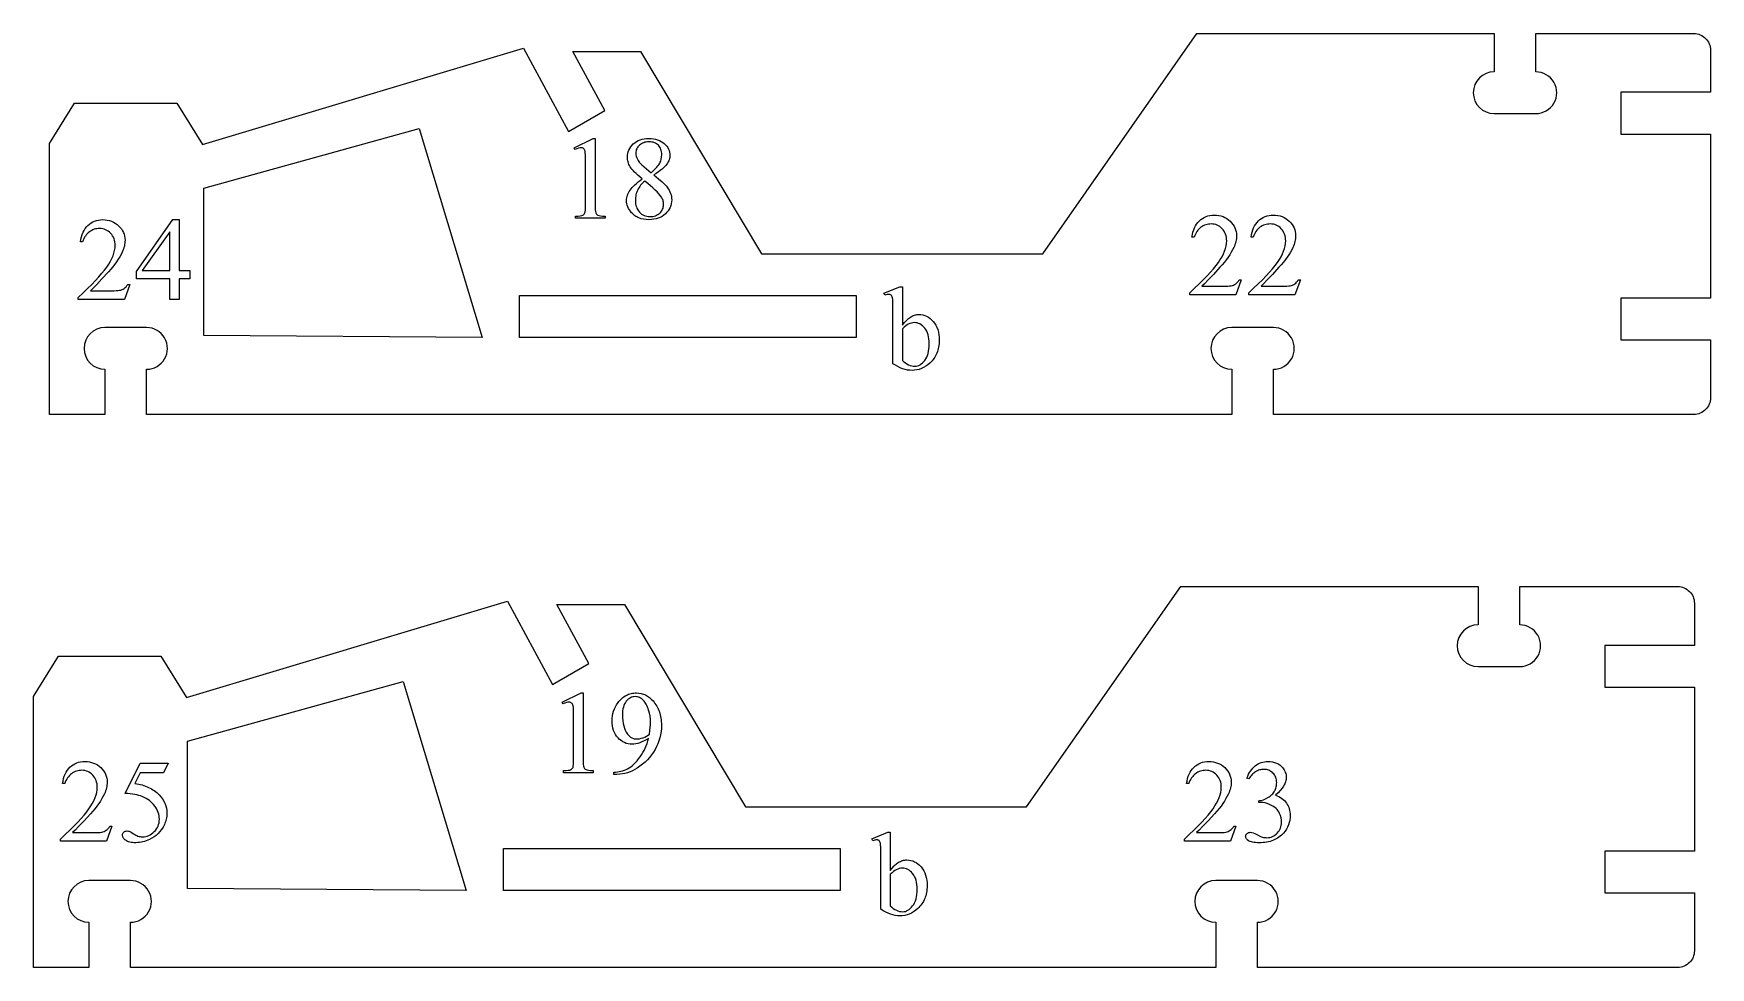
# Model space of a CAD drawing. Extents: x -27 to 581, y 232 to 579.
# Drawn here: x 368.6 to 492.1, y 237.7 to 306.5 of the extents above; entities that cross this region are included whole.
import ezdxf

# ---------------------------------------------------------------- set-up
doc = ezdxf.new("R2010")
doc.units = 0
doc.header["$MEASUREMENT"] = 0
doc.layers.get('0').update_dxf_attribs({"linetype": 'CONTINUOUS'})

msp = doc.modelspace()

# ---------------------------------------------------------------- linework, layer by layer
at = {"color": 1, "ltscale": 0.495305}
for p, q in [((442.903076, 290.23349), (454.257416, 306.469299)), ((441.720001, 249.500641), (453.074341, 265.73645))]:
    msp.add_line(p, q, dxfattribs=at)
at = {"color": 1}
for p, q in [((454.257416, 306.469299), (476.155121, 306.469299)), ((381.031525, 298.294128), (404.666199, 305.39621)), ((422.190277, 290.23349), (442.903076, 290.23349)), ((447.20517, 278.411682), (376.905945, 278.411682)), ((453.074341, 265.73645), (474.972046, 265.73645)), ((379.84845, 257.561279), (403.483124, 264.663361)), ((421.007233, 249.500641), (441.720001, 249.500641)), ((446.022095, 237.678848), (375.72287, 237.678848))]:
    msp.add_line(p, q, dxfattribs=at)
at = {"color": 1, "ltscale": 0.070599}
for p, q in [((476.155121, 306.469299), (476.155121, 303.645355)), ((479.227112, 303.645355), (479.227112, 306.469299)), ((474.972046, 265.73645), (474.972046, 262.912506)), ((478.044037, 262.912506), (478.044037, 265.73645))]:
    msp.add_line(p, q, dxfattribs=at)
at = {"color": 1, "ltscale": 0.290775}
for p, q in [((479.227112, 306.469299), (490.858093, 306.469299)), ((478.044037, 265.73645), (489.675018, 265.73645))]:
    msp.add_line(p, q, dxfattribs=at)
at = {"color": 1, "ltscale": 0.003129}
msp.add_line((490.858093, 306.469299), (490.983093, 306.462921), dxfattribs=at)
at = {"color": 1, "ltscale": 0.003074}
for p, q in [((490.983093, 306.462921), (491.104645, 306.444244)), ((489.800049, 265.730103), (489.92157, 265.711365))]:
    msp.add_line(p, q, dxfattribs=at)
at = {"color": 1, "ltscale": 0.003033}
for p, q in [((491.104645, 306.444244), (491.222076, 306.413849)), ((489.92157, 265.711365), (490.039032, 265.680969))]:
    msp.add_line(p, q, dxfattribs=at)
at = {"color": 1, "ltscale": 0.003002}
for p, q in [((491.222076, 306.413849), (491.334778, 306.372375)), ((490.039032, 265.680969), (490.151733, 265.639526))]:
    msp.add_line(p, q, dxfattribs=at)
at = {"color": 1, "ltscale": 0.00298}
for p, q in [((491.334778, 306.372375), (491.442108, 306.320496)), ((490.151733, 265.639526), (490.259064, 265.587646))]:
    msp.add_line(p, q, dxfattribs=at)
at = {"color": 1, "ltscale": 0.002966}
for p, q in [((491.442108, 306.320496), (491.543457, 306.258789)), ((491.544006, 278.622223), (491.442688, 278.560516)), ((491.93808, 279.055908), (491.876373, 278.95459)), ((490.259064, 265.587646), (490.360382, 265.52594)), ((490.360931, 237.889374), (490.259613, 237.827667)), ((490.755005, 238.323059), (490.693298, 238.221741))]:
    msp.add_line(p, q, dxfattribs=at)
at = {"color": 1, "ltscale": 0.174641}
for p, q in [((404.666199, 305.39621), (407.990814, 299.252441)), ((403.483124, 264.663361), (406.807739, 258.519592))]:
    msp.add_line(p, q, dxfattribs=at)
at = {"color": 1, "ltscale": 0.123597}
for p, q in [((410.651703, 300.790039), (408.298798, 305.138123)), ((409.468628, 260.05719), (407.115753, 264.405273))]:
    msp.add_line(p, q, dxfattribs=at)
at = {"color": 1, "ltscale": 0.124567}
for p, q in [((408.298798, 305.138123), (413.281494, 305.138123)), ((407.115753, 264.405273), (412.098419, 264.405273))]:
    msp.add_line(p, q, dxfattribs=at)
at = {"color": 1, "ltscale": 0.434104}
msp.add_line((413.281494, 305.138123), (422.190277, 290.23349), dxfattribs=at)
at = {"color": 1, "ltscale": 0.002958}
for p, q in [((491.543457, 306.258789), (491.638153, 306.187866)), ((490.360382, 265.52594), (490.455078, 265.455017)), ((490.622009, 265.288208), (490.692963, 265.193542))]:
    msp.add_line(p, q, dxfattribs=at)
at = {"color": 1, "ltscale": 0.002953}
for p, q in [((491.638153, 306.187866), (491.725555, 306.108429)), ((491.725555, 306.108429), (491.805054, 306.021057))]:
    msp.add_line(p, q, dxfattribs=at)
at = {"color": 1, "ltscale": 0.002957}
for p, q in [((491.805054, 306.021057), (491.876038, 305.926422)), ((491.638672, 278.693115), (491.544006, 278.622223)), ((491.876373, 278.95459), (491.805481, 278.859924)), ((490.455597, 237.960266), (490.360931, 237.889374)), ((490.693298, 238.221741), (490.622406, 238.127075))]:
    msp.add_line(p, q, dxfattribs=at)
at = {"color": 1, "ltscale": 0.002967}
for p, q in [((491.876038, 305.926422), (491.937805, 305.825073)), ((490.692963, 265.193542), (490.754761, 265.092224))]:
    msp.add_line(p, q, dxfattribs=at)
at = {"color": 1, "ltscale": 0.002982}
for p, q in [((491.937805, 305.825073), (491.989807, 305.717743)), ((490.754761, 265.092224), (490.806732, 264.984863))]:
    msp.add_line(p, q, dxfattribs=at)
at = {"color": 1, "ltscale": 0.003004}
for p, q in [((491.989807, 305.717743), (492.031311, 305.60498)), ((492.031433, 279.276031), (491.98996, 279.163269)), ((490.152252, 237.775772), (490.03949, 237.734314))]:
    msp.add_line(p, q, dxfattribs=at)
at = {"color": 1, "ltscale": 0.003036}
for p, q in [((492.031311, 305.60498), (492.061768, 305.487427)), ((490.848267, 264.872131), (490.878723, 264.754578))]:
    msp.add_line(p, q, dxfattribs=at)
at = {"color": 1, "ltscale": 0.003078}
for p, q in [((492.061768, 305.487427), (492.080505, 305.365723)), ((492.080536, 279.515289), (492.061829, 279.393585)), ((491.105011, 278.436768), (490.983307, 278.41806)), ((490.878723, 264.754578), (490.89743, 264.632874)), ((490.897461, 238.782425), (490.878754, 238.660736)), ((489.921936, 237.703918), (489.800262, 237.685211))]:
    msp.add_line(p, q, dxfattribs=at)
at = {"color": 1, "ltscale": 0.003134}
for p, q in [((492.080505, 305.365723), (492.086884, 305.240509)), ((492.086884, 279.640503), (492.080536, 279.515289)), ((490.983307, 278.41806), (490.858093, 278.411682)), ((490.89743, 264.632874), (490.903839, 264.50766)), ((490.903839, 238.907639), (490.897461, 238.782425))]:
    msp.add_line(p, q, dxfattribs=at)
at = {"color": 1, "ltscale": 0.077547}
for p, q in [((492.086884, 305.240509), (492.086884, 302.138611)), ((490.903839, 264.50766), (490.903839, 261.405762))]:
    msp.add_line(p, q, dxfattribs=at)
at = {"color": 1, "ltscale": 0.164809}
for p, q in [((492.086884, 302.138611), (485.494507, 302.138611)), ((485.494507, 299.06662), (492.086884, 299.06662)), ((492.086884, 286.973236), (485.494507, 286.973236)), ((485.494507, 283.901245), (492.086884, 283.901245))]:
    msp.add_line(p, q, dxfattribs=at)
at = {"color": 1, "ltscale": 0.0768}
for p, q in [((485.494507, 302.138611), (485.494507, 299.06662)), ((476.155121, 300.573364), (479.227112, 300.573364)), ((485.494507, 286.973236), (485.494507, 283.901245)), ((376.905945, 284.811707), (373.833954, 284.811707)), ((474.972046, 259.840515), (478.044037, 259.840515)), ((484.311432, 246.240372), (484.311432, 243.168381)), ((375.72287, 244.078842), (372.650879, 244.078842)), ((458.719055, 244.078842), (455.647064, 244.078842))]:
    msp.add_line(p, q, dxfattribs=at)
at = {"color": 1, "ltscale": 0.087378}
for p, q in [((369.761475, 298.3797), (371.604675, 301.349304)), ((368.5784, 257.646851), (370.4216, 260.616455))]:
    msp.add_line(p, q, dxfattribs=at)
at = {"color": 1, "ltscale": 0.188264}
for p, q in [((371.604675, 301.349304), (379.135223, 301.349304)), ((370.4216, 260.616455), (377.952148, 260.616455))]:
    msp.add_line(p, q, dxfattribs=at)
at = {"color": 1, "ltscale": 0.089896}
for p, q in [((379.135223, 301.349304), (381.031525, 298.294128)), ((377.952148, 260.616455), (379.84845, 257.561279))]:
    msp.add_line(p, q, dxfattribs=at)
at = {"color": 1, "ltscale": 0.07683}
for p, q in [((407.990814, 299.252441), (410.651703, 300.790039)), ((406.807739, 258.519592), (409.468628, 260.05719))]:
    msp.add_line(p, q, dxfattribs=at)
at = {"color": 1, "ltscale": 0.302335}
msp.add_line((492.086884, 299.06662), (492.086884, 286.973236), dxfattribs=at)
at = {"color": 1, "ltscale": 0.4992}
for p, q in [((369.761475, 278.411682), (369.761475, 298.3797)), ((368.5784, 237.678848), (368.5784, 257.646851))]:
    msp.add_line(p, q, dxfattribs=at)
at = {"color": 1, "ltscale": 0.076801}
for p, q in [((459.90213, 284.811707), (456.830109, 284.811707)), ((484.311432, 261.405762), (484.311432, 258.33374))]:
    msp.add_line(p, q, dxfattribs=at)
at = {"color": 1, "ltscale": 0.106519}
for p, q in [((492.086884, 283.901245), (492.086884, 279.640503)), ((490.903839, 243.168381), (490.903839, 238.907639))]:
    msp.add_line(p, q, dxfattribs=at)
at = {"color": 1, "ltscale": 0.0832}
for p, q in [((373.833954, 281.739685), (373.833954, 278.411682)), ((376.905945, 278.411682), (376.905945, 281.739685)), ((456.830109, 281.739685), (456.830109, 278.411682)), ((459.90213, 278.411682), (459.90213, 281.739685)), ((372.650879, 241.006851), (372.650879, 237.678848)), ((375.72287, 237.678848), (375.72287, 241.006851)), ((455.647064, 241.006851), (455.647064, 237.678848)), ((458.719055, 237.678848), (458.719055, 241.006851))]:
    msp.add_line(p, q, dxfattribs=at)
at = {"color": 1, "ltscale": 0.002981}
for p, q in [((491.98996, 279.163269), (491.93808, 279.055908)), ((491.442688, 278.560516), (491.335327, 278.508606)), ((490.806915, 238.43042), (490.755005, 238.323059)), ((490.259613, 237.827667), (490.152252, 237.775772))]:
    msp.add_line(p, q, dxfattribs=at)
at = {"color": 1, "ltscale": 0.003035}
for p, q in [((492.061829, 279.393585), (492.031433, 279.276031)), ((491.222565, 278.467163), (491.105011, 278.436768)), ((490.878754, 238.660736), (490.848358, 238.543182)), ((490.03949, 237.734314), (489.921936, 237.703918))]:
    msp.add_line(p, q, dxfattribs=at)
at = {"color": 1, "ltscale": 0.101812}
for p, q in [((373.833954, 278.411682), (369.761475, 278.411682)), ((372.650879, 237.678848), (368.5784, 237.678848))]:
    msp.add_line(p, q, dxfattribs=at)
at = {"color": 1, "ltscale": 0.000763}
for p, q in [((447.235687, 278.411682), (447.20517, 278.411682)), ((446.052612, 237.678848), (446.022095, 237.678848))]:
    msp.add_line(p, q, dxfattribs=at)
at = {"color": 1, "ltscale": 0.239861}
for p, q in [((456.830109, 278.411682), (447.235687, 278.411682)), ((455.647064, 237.678848), (446.052612, 237.678848))]:
    msp.add_line(p, q, dxfattribs=at)
at = {"color": 1, "ltscale": 0.488149}
for p, q in [((479.428101, 278.411682), (459.90213, 278.411682)), ((478.245026, 237.678848), (458.719055, 237.678848))]:
    msp.add_line(p, q, dxfattribs=at)
at = {"color": 1, "ltscale": 0.28575}
for p, q in [((490.858093, 278.411682), (479.428101, 278.411682)), ((489.675018, 237.678848), (478.245026, 237.678848))]:
    msp.add_line(p, q, dxfattribs=at)
at = {"color": 1, "ltscale": 0.003003}
for p, q in [((491.335327, 278.508606), (491.222565, 278.467163)), ((490.806732, 264.984863), (490.848267, 264.872131)), ((490.848358, 238.543182), (490.806915, 238.43042))]:
    msp.add_line(p, q, dxfattribs=at)
at = {"color": 1, "ltscale": 0.002952}
for p, q in [((491.726044, 278.772552), (491.638672, 278.693115)), ((491.805481, 278.859924), (491.726044, 278.772552)), ((490.455078, 265.455017), (490.54248, 265.37561)), ((490.542969, 238.039703), (490.455597, 237.960266)), ((490.622406, 238.127075), (490.542969, 238.039703))]:
    msp.add_line(p, q, dxfattribs=at)
at = {"color": 1, "ltscale": 0.00313}
msp.add_line((489.675018, 265.73645), (489.800049, 265.730103), dxfattribs=at)
at = {"color": 1, "ltscale": 0.434105}
msp.add_line((412.098419, 264.405273), (421.007233, 249.500641), dxfattribs=at)
at = {"color": 1, "ltscale": 0.002954}
msp.add_line((490.54248, 265.37561), (490.622009, 265.288208), dxfattribs=at)
at = {"color": 1, "ltscale": 0.16481}
for p, q in [((490.903839, 261.405762), (484.311432, 261.405762)), ((484.311432, 258.33374), (490.903839, 258.33374)), ((490.903839, 246.240372), (484.311432, 246.240372)), ((484.311432, 243.168381), (490.903839, 243.168381))]:
    msp.add_line(p, q, dxfattribs=at)
at = {"color": 1, "ltscale": 0.302334}
msp.add_line((490.903839, 258.33374), (490.903839, 246.240372), dxfattribs=at)
at = {"color": 1, "ltscale": 0.003135}
msp.add_line((489.800262, 237.685211), (489.675018, 237.678848), dxfattribs=at)
at = {"color": 5}
for points in [[(401.619324, 284.090759), (381.108795, 284.219238), (381.108795, 295.072998), (396.980804, 299.476837)], [(404.369507, 287.173157), (429.170044, 287.173157), (429.170044, 284.069153), (404.369507, 284.069153)], [(400.436279, 243.35791), (379.92572, 243.486389), (379.92572, 254.340164), (395.797729, 258.743988)], [(403.186432, 246.440292), (427.986969, 246.440292), (427.986969, 243.336288), (403.186432, 243.336288)]]:
    msp.add_lwpolyline(points, close=True, dxfattribs=at)
at = {"color": 18}
for points in [[(408.400208, 298.056122), (409.801971, 298.740021), (409.942139, 298.740021), (409.942139, 293.876282), (409.944672, 293.656982), (409.95224, 293.483368), (409.964844, 293.355408), (409.982513, 293.273102), (410.008118, 293.217102), (410.044617, 293.167969), (410.09201, 293.125763), (410.150299, 293.090454), (410.230469, 293.062042), (410.343567, 293.040527), (410.489594, 293.02594), (410.668518, 293.01825), (410.668518, 292.861084), (408.502167, 292.861084), (408.502167, 293.01825), (408.687988, 293.025818), (408.837738, 293.040009), (408.951355, 293.060852), (409.02887, 293.088318), (409.083832, 293.121765), (409.129761, 293.160522), (409.166656, 293.20462), (409.19455, 293.253998), (409.214996, 293.331909), (409.229584, 293.461609), (409.238342, 293.643066), (409.241272, 293.876282), (409.241272, 296.985657), (409.238617, 297.271851), (409.230652, 297.50177), (409.217377, 297.675415), (409.198792, 297.792755), (409.180878, 297.856201), (409.15683, 297.910645), (409.126709, 297.956024), (409.090485, 297.992401), (409.049194, 298.020264), (409.003937, 298.040192), (408.954681, 298.052124), (408.901459, 298.056122), (408.815155, 298.047882), (408.71347, 298.023193), (408.596405, 297.982056), (408.463928, 297.924438)], [(413.399841, 295.762329), (413.088287, 296.02887), (412.955322, 296.151794), (412.837555, 296.267792), (412.734985, 296.376923), (412.647583, 296.479126), (412.575409, 296.574432), (412.518433, 296.662842), (412.472137, 296.748199), (412.432007, 296.834351), (412.398071, 296.921295), (412.3703, 297.009033), (412.348694, 297.097565), (412.333252, 297.18692), (412.324005, 297.277039), (412.320923, 297.367981), (412.327698, 297.505737), (412.347992, 297.638641), (412.381836, 297.766693), (412.42923, 297.889923), (412.490173, 298.008301), (412.564636, 298.121826), (412.652649, 298.230499), (412.754181, 298.334351), (412.866943, 298.429413), (412.988617, 298.511841), (413.119171, 298.581543), (413.258606, 298.638611), (413.406952, 298.682953), (413.564178, 298.714661), (413.730316, 298.733673), (413.905334, 298.740021), (414.075256, 298.7341), (414.236664, 298.71637), (414.389587, 298.686829), (414.533997, 298.645508), (414.669952, 298.592346), (414.797363, 298.527344), (414.916321, 298.450562), (415.026764, 298.361938), (415.126312, 298.265778), (415.212585, 298.16629), (415.285614, 298.063477), (415.345337, 297.957336), (415.391785, 297.8479), (415.424988, 297.735138), (415.444885, 297.619049), (415.451538, 297.499664), (415.447937, 297.418762), (415.437195, 297.337433), (415.419281, 297.255737), (415.394196, 297.173645), (415.361938, 297.091125), (415.32251, 297.00824), (415.275909, 296.924927), (415.222137, 296.841248), (415.157043, 296.755493), (415.076385, 296.666016), (414.980225, 296.572845), (414.86853, 296.475952), (414.741302, 296.375305), (414.598511, 296.270996), (414.440216, 296.162933), (414.266388, 296.051147), (414.608612, 295.77771), (414.887634, 295.535065), (415.003448, 295.425293), (415.103485, 295.323181), (415.187714, 295.228821), (415.256134, 295.142151), (415.331787, 295.033081), (415.397369, 294.922577), (415.45285, 294.810608), (415.49826, 294.697174), (415.533569, 294.582275), (415.558777, 294.465942), (415.573914, 294.348145), (415.578979, 294.228851), (415.571716, 294.079773), (415.550018, 293.936157), (415.513855, 293.798065), (415.463226, 293.665497), (415.398102, 293.538422), (415.318512, 293.41687), (415.224487, 293.300812), (415.115967, 293.190277), (414.995697, 293.089233), (414.866394, 293.001648), (414.728088, 292.927551), (414.58075, 292.866913), (414.424377, 292.819763), (414.258972, 292.786072), (414.084534, 292.765869), (413.901093, 292.759125), (413.701782, 292.767151), (413.513733, 292.79126), (413.337006, 292.831421), (413.171539, 292.887634), (413.093018, 292.921753), (413.017365, 292.9599), (412.944489, 293.002075), (412.874451, 293.048248), (412.80722, 293.09845), (412.742828, 293.152649), (412.681274, 293.210876), (412.622498, 293.273102), (412.536896, 293.377319), (412.462677, 293.483887), (412.399902, 293.592896), (412.348511, 293.704254), (412.308563, 293.818024), (412.280029, 293.934174), (412.262909, 294.052704), (412.257202, 294.173645), (412.2612, 294.269104), (412.273254, 294.36438), (412.293335, 294.459473), (412.321442, 294.554352), (412.357574, 294.649017), (412.401764, 294.7435), (412.453949, 294.837769), (412.514191, 294.931885), (412.584229, 295.027069), (412.665924, 295.124756), (412.759186, 295.224854), (412.864105, 295.327454), (412.980621, 295.432495), (413.108734, 295.539978), (413.248505, 295.649902)], [(414.066742, 296.216827), (414.298248, 296.434143), (414.483032, 296.627258), (414.557892, 296.714783), (414.621094, 296.796265), (414.672607, 296.871674), (414.712402, 296.941071), (414.771881, 297.078186), (414.814362, 297.224091), (414.839844, 297.378723), (414.848358, 297.542114), (414.844421, 297.650635), (414.832672, 297.753052), (414.81311, 297.849457), (414.785706, 297.939819), (414.750458, 298.02417), (414.707367, 298.102448), (414.656464, 298.174683), (414.597717, 298.240906), (414.532227, 298.30014), (414.460999, 298.351471), (414.384064, 298.394897), (414.301453, 298.43045), (414.213104, 298.458099), (414.119049, 298.477844), (414.019287, 298.489685), (413.913818, 298.493652), (413.808044, 298.489716), (413.707275, 298.477966), (413.611572, 298.458405), (413.520905, 298.430969), (413.435303, 298.395752), (413.354706, 298.352661), (413.279175, 298.301758), (413.20871, 298.243011), (413.144989, 298.179047), (413.089752, 298.112396), (413.04303, 298.043091), (413.004822, 297.971161), (412.975067, 297.896545), (412.953827, 297.819305), (412.941101, 297.73938), (412.936829, 297.65683), (412.943878, 297.546387), (412.964996, 297.435944), (413.000153, 297.3255), (413.049408, 297.215057), (413.111664, 297.105957), (413.185883, 296.999481), (413.272034, 296.895691), (413.370117, 296.794525)], [(413.599487, 295.600891), (413.514221, 295.525726), (413.434631, 295.448914), (413.360748, 295.370422), (413.292603, 295.290283), (413.230133, 295.208466), (413.173401, 295.125), (413.122345, 295.039886), (413.077026, 294.953125), (413.037201, 294.864594), (413.002686, 294.774292), (412.97348, 294.68222), (412.949585, 294.588318), (412.931, 294.492645), (412.917725, 294.395203), (412.90976, 294.295929), (412.907104, 294.194885), (412.911774, 294.06131), (412.925812, 293.93457), (412.949219, 293.814667), (412.981964, 293.701599), (413.024078, 293.595367), (413.075562, 293.495972), (413.136383, 293.403442), (413.206573, 293.317719), (413.283997, 293.24054), (413.366547, 293.173676), (413.454163, 293.117096), (413.546936, 293.070801), (413.644806, 293.03479), (413.747772, 293.009094), (413.855865, 292.993652), (413.969055, 292.988495), (414.080902, 292.992554), (414.187012, 293.0047), (414.287445, 293.024933), (414.382141, 293.053284), (414.471161, 293.089722), (414.554443, 293.134247), (414.63205, 293.18689), (414.703918, 293.24762), (414.768646, 293.314117), (414.824707, 293.384094), (414.872162, 293.457489), (414.911011, 293.534363), (414.941193, 293.614655), (414.962769, 293.698425), (414.975708, 293.785645), (414.980042, 293.876282), (414.977509, 293.951752), (414.96994, 294.025238), (414.957336, 294.09671), (414.939667, 294.166199), (414.916962, 294.233704), (414.889221, 294.299194), (414.856445, 294.362732), (414.818604, 294.424255), (414.733582, 294.541138), (414.629333, 294.666656), (414.505798, 294.800781), (414.363037, 294.943542), (414.201019, 295.09494), (414.019775, 295.254974), (413.819244, 295.423615)], [(375.669342, 287.98941), (375.265808, 286.880737), (371.867584, 286.880737), (371.867584, 287.037903), (372.228577, 287.372009), (372.561829, 287.690491), (372.86734, 287.993256), (373.145111, 288.280396), (373.395111, 288.551849), (373.617401, 288.807648), (373.81192, 289.047791), (373.978729, 289.272247), (374.122101, 289.486572), (374.246338, 289.696228), (374.351471, 289.901245), (374.4375, 290.101624), (374.504395, 290.297363), (374.552185, 290.488434), (374.580841, 290.674866), (374.590393, 290.856689), (374.585175, 290.990601), (374.569427, 291.118439), (374.543213, 291.240173), (374.5065, 291.355774), (374.45932, 291.465302), (374.401642, 291.568695), (374.333496, 291.666016), (374.254822, 291.757202), (374.168884, 291.839844), (374.078827, 291.911438), (373.984619, 291.972046), (373.886322, 292.021637), (373.783936, 292.060181), (373.677399, 292.087738), (373.566772, 292.104248), (373.451996, 292.109772), (373.347168, 292.105896), (373.245056, 292.094238), (373.14566, 292.074829), (373.048981, 292.047638), (372.955048, 292.012695), (372.8638, 291.969971), (372.775299, 291.919495), (372.689514, 291.861267), (372.607849, 291.795532), (372.531677, 291.722565), (372.461029, 291.642334), (372.395905, 291.554901), (372.336273, 291.460205), (372.282135, 291.358307), (372.233521, 291.249146), (372.190399, 291.132782), (372.033234, 291.132782), (372.065002, 291.323547), (372.107178, 291.502869), (372.15979, 291.670776), (372.222809, 291.827301), (372.296234, 291.972382), (372.380096, 292.106049), (372.474365, 292.228302), (372.579071, 292.339142), (372.692413, 292.437714), (372.812561, 292.523132), (372.939575, 292.595398), (373.073425, 292.654541), (373.214081, 292.700531), (373.361603, 292.733398), (373.515961, 292.753113), (373.677124, 292.759674), (373.848724, 292.752655), (374.013092, 292.731537), (374.170227, 292.69635), (374.320129, 292.647095), (374.462799, 292.583801), (374.598236, 292.506409), (374.72644, 292.414948), (374.847412, 292.309418), (374.957397, 292.194336), (375.052765, 292.074188), (375.133423, 291.949005), (375.199432, 291.818787), (375.250763, 291.683533), (375.287445, 291.543213), (375.309448, 291.397858), (375.316772, 291.247467), (375.313599, 291.138092), (375.304047, 291.028717), (375.288116, 290.919312), (375.265808, 290.809937), (375.237122, 290.700562), (375.202087, 290.591187), (375.160675, 290.481812), (375.112885, 290.372437), (375.028198, 290.199127), (374.931305, 290.023315), (374.822174, 289.844971), (374.700836, 289.664093), (374.567322, 289.480713), (374.42157, 289.2948), (374.26358, 289.106384), (374.093414, 288.915436), (373.614227, 288.395081), (373.234314, 287.98941), (372.953674, 287.698425), (372.772369, 287.522156), (374.276062, 287.522156), (374.488342, 287.524292), (374.666351, 287.53064), (374.810089, 287.54126), (374.919617, 287.556152), (375.009735, 287.577515), (375.095367, 287.607635), (375.176483, 287.646545), (375.253052, 287.694183), (375.325012, 287.751678), (375.392181, 287.820038), (375.454559, 287.899292), (375.512177, 287.98941)], [(380.078552, 289.004639), (380.078552, 288.401459), (379.30545, 288.401459), (379.30545, 286.880737), (378.604553, 286.880737), (378.604553, 288.401459), (376.166351, 288.401459), (376.166351, 288.94516), (378.838196, 292.759674), (379.30545, 292.759674), (379.30545, 289.004639)], [(457.534088, 288.323212), (457.130524, 287.214539), (453.7323, 287.214539), (453.7323, 287.371704), (454.093292, 287.705811), (454.426544, 288.024261), (454.732056, 288.327057), (455.009827, 288.614197), (455.259857, 288.88562), (455.482117, 289.141418), (455.676666, 289.381561), (455.843445, 289.606049), (455.986816, 289.820343), (456.111053, 290.030029), (456.216187, 290.235046), (456.302216, 290.435425), (456.36911, 290.631165), (456.416901, 290.822235), (456.445587, 291.008667), (456.455139, 291.19046), (456.44989, 291.324402), (456.434174, 291.45224), (456.407959, 291.573975), (456.371246, 291.689575), (456.324066, 291.799072), (456.266388, 291.902496), (456.198212, 291.999817), (456.119568, 292.091003), (456.0336, 292.173615), (455.943542, 292.245239), (455.849365, 292.305847), (455.751068, 292.355408), (455.648651, 292.393982), (455.542114, 292.421509), (455.431488, 292.438049), (455.316742, 292.443542), (455.211884, 292.439667), (455.109772, 292.42804), (455.010376, 292.40863), (454.913727, 292.381439), (454.819763, 292.346497), (454.728546, 292.303772), (454.640045, 292.253296), (454.55426, 292.195068), (454.472595, 292.129333), (454.396423, 292.056335), (454.325775, 291.976135), (454.26062, 291.888702), (454.200989, 291.794006), (454.146851, 291.692108), (454.098236, 291.582947), (454.055145, 291.466553), (453.89798, 291.466553), (453.929718, 291.657318), (453.971893, 291.83667), (454.024506, 292.004578), (454.087524, 292.161072), (454.16098, 292.306152), (454.244812, 292.43985), (454.339111, 292.562103), (454.443817, 292.672943), (454.557129, 292.771484), (454.677307, 292.856934), (454.804321, 292.929199), (454.938141, 292.988342), (455.078827, 293.034332), (455.226318, 293.0672), (455.380676, 293.086914), (455.54187, 293.093475), (455.71347, 293.086426), (455.877838, 293.065338), (456.034973, 293.030151), (456.184875, 292.980896), (456.327545, 292.917603), (456.462982, 292.84021), (456.591156, 292.748718), (456.712128, 292.643188), (456.822144, 292.528107), (456.91748, 292.40799), (456.998169, 292.282806), (457.064178, 292.152588), (457.115509, 292.017334), (457.152161, 291.877014), (457.174164, 291.731659), (457.181519, 291.581268), (457.178314, 291.471863), (457.168762, 291.362488), (457.152832, 291.253113), (457.130524, 291.143738), (457.101868, 291.034363), (457.066803, 290.924988), (457.025391, 290.815613), (456.9776, 290.706207), (456.892914, 290.532928), (456.796021, 290.357117), (456.68692, 290.178772), (456.565582, 289.997894), (456.432037, 289.814514), (456.286285, 289.628601), (456.128326, 289.440186), (455.95816, 289.249207), (455.478943, 288.728882), (455.09903, 288.323212), (454.81842, 288.032227), (454.637085, 287.855957), (456.140808, 287.855957), (456.353058, 287.858063), (456.531067, 287.864441), (456.674835, 287.875061), (456.784332, 287.889923), (456.874481, 287.911316), (456.960083, 287.941437), (457.041199, 287.980347), (457.117798, 288.027985), (457.189728, 288.085449), (457.256897, 288.153809), (457.319305, 288.233063), (457.376892, 288.323212)], [(461.88382, 288.323212), (461.480255, 287.214539), (458.082031, 287.214539), (458.082031, 287.371704), (458.443024, 287.705811), (458.776276, 288.024261), (459.081787, 288.327057), (459.359558, 288.614197), (459.609589, 288.88562), (459.831848, 289.141418), (460.026398, 289.381561), (460.193176, 289.606049), (460.336548, 289.820343), (460.460815, 290.030029), (460.565918, 290.235046), (460.651947, 290.435425), (460.718842, 290.631165), (460.766632, 290.822235), (460.795319, 291.008667), (460.804871, 291.19046), (460.799622, 291.324402), (460.783905, 291.45224), (460.75769, 291.573975), (460.720978, 291.689575), (460.673798, 291.799072), (460.616119, 291.902496), (460.547943, 291.999817), (460.469299, 292.091003), (460.383331, 292.173615), (460.293274, 292.245239), (460.199097, 292.305847), (460.1008, 292.355408), (459.998383, 292.393982), (459.891876, 292.421509), (459.781219, 292.438049), (459.666473, 292.443542), (459.561615, 292.439667), (459.459503, 292.42804), (459.360138, 292.40863), (459.263458, 292.381439), (459.169495, 292.346497), (459.078278, 292.303772), (458.989777, 292.253296), (458.903992, 292.195068), (458.822327, 292.129333), (458.746155, 292.056335), (458.675507, 291.976135), (458.610352, 291.888702), (458.55072, 291.794006), (458.496582, 291.692108), (458.447968, 291.582947), (458.404877, 291.466553), (458.247711, 291.466553), (458.279449, 291.657318), (458.321655, 291.83667), (458.374237, 292.004578), (458.437256, 292.161072), (458.510712, 292.306152), (458.594574, 292.43985), (458.688843, 292.562103), (458.793549, 292.672943), (458.90686, 292.771484), (459.027039, 292.856934), (459.154053, 292.929199), (459.287872, 292.988342), (459.428558, 293.034332), (459.57608, 293.0672), (459.730408, 293.086914), (459.891602, 293.093475), (460.063202, 293.086426), (460.22757, 293.065338), (460.384705, 293.030151), (460.534607, 292.980896), (460.677277, 292.917603), (460.812714, 292.84021), (460.940887, 292.748718), (461.061859, 292.643188), (461.171875, 292.528107), (461.267212, 292.40799), (461.3479, 292.282806), (461.41391, 292.152588), (461.46524, 292.017334), (461.501892, 291.877014), (461.523895, 291.731659), (461.53125, 291.581268), (461.528046, 291.471863), (461.518494, 291.362488), (461.502563, 291.253113), (461.480255, 291.143738), (461.451599, 291.034363), (461.416565, 290.924988), (461.375122, 290.815613), (461.327362, 290.706207), (461.242645, 290.532928), (461.145752, 290.357117), (461.036652, 290.178772), (460.915314, 289.997894), (460.781769, 289.814514), (460.636017, 289.628601), (460.478058, 289.440186), (460.307892, 289.249207), (459.828674, 288.728882), (459.448761, 288.323212), (459.168152, 288.032227), (458.986816, 287.855957), (460.49054, 287.855957), (460.702789, 287.858063), (460.880798, 287.864441), (461.024567, 287.875061), (461.134064, 287.889923), (461.224213, 287.911316), (461.309814, 287.941437), (461.39093, 287.980347), (461.467529, 288.027985), (461.539459, 288.085449), (461.606628, 288.153809), (461.669037, 288.233063), (461.726654, 288.323212)], [(378.604553, 289.004639), (378.604553, 291.863403), (376.582611, 289.004639)], [(432.574249, 284.993744), (432.716888, 285.177917), (432.862305, 285.337555), (432.936066, 285.408142), (433.010529, 285.472626), (433.085663, 285.530945), (433.161499, 285.58313), (433.238068, 285.629181), (433.315308, 285.669067), (433.393219, 285.70285), (433.471863, 285.730469), (433.551208, 285.751953), (433.631226, 285.767303), (433.711945, 285.77652), (433.793365, 285.779602), (433.940704, 285.771606), (434.083282, 285.747589), (434.221069, 285.707611), (434.354065, 285.651611), (434.4823, 285.579651), (434.605774, 285.491669), (434.724426, 285.387695), (434.838318, 285.267731), (434.942871, 285.133881), (435.033447, 284.988312), (435.110107, 284.830963), (435.172852, 284.661896), (435.221619, 284.481049), (435.25647, 284.288483), (435.277374, 284.084167), (435.284332, 283.868073), (435.281647, 283.740112), (435.27359, 283.615265), (435.260162, 283.493591), (435.241333, 283.375061), (435.217133, 283.259705), (435.187561, 283.147491), (435.152618, 283.038422), (435.112305, 282.932495), (435.06662, 282.829742), (435.015533, 282.730133), (434.959076, 282.633667), (434.897278, 282.540375), (434.830078, 282.450226), (434.757477, 282.36322), (434.679535, 282.279388), (434.596191, 282.1987), (434.446472, 282.071259), (434.29248, 281.960815), (434.134247, 281.867371), (433.971771, 281.790924), (433.805054, 281.731445), (433.634064, 281.688965), (433.458862, 281.663483), (433.279388, 281.654968), (433.108826, 281.662689), (432.93692, 281.685791), (432.763672, 281.724274), (432.589111, 281.778168), (432.412964, 281.847473), (432.234955, 281.932159), (432.055084, 282.032227), (431.873383, 282.147736), (431.873383, 286.178894), (431.871368, 286.478333), (431.865417, 286.714111), (431.855438, 286.886139), (431.841522, 286.994446), (431.823334, 287.064819), (431.800629, 287.122955), (431.773407, 287.168884), (431.741699, 287.202606), (431.705597, 287.226746), (431.665222, 287.244019), (431.620636, 287.254364), (431.571777, 287.257813), (431.508606, 287.253571), (431.437958, 287.240845), (431.359924, 287.219604), (431.274445, 287.18985), (431.214966, 287.338531), (432.383118, 287.81427), (432.574249, 287.81427)], [(432.574249, 284.721893), (432.574249, 282.394104), (432.683502, 282.294403), (432.794617, 282.207733), (432.907562, 282.134064), (433.0224, 282.073395), (433.138824, 282.026001), (433.256561, 281.992157), (433.375641, 281.971863), (433.496033, 281.965088), (433.591827, 281.97171), (433.685974, 281.991638), (433.778473, 282.024811), (433.869293, 282.071259), (433.958466, 282.131012), (434.04599, 282.20401), (434.131836, 282.290283), (434.216034, 282.389862), (434.294189, 282.502075), (434.361908, 282.626404), (434.41922, 282.762787), (434.466125, 282.911255), (434.502594, 283.071838), (434.528625, 283.244446), (434.544281, 283.429169), (434.549469, 283.625977), (434.544281, 283.807434), (434.528625, 283.978119), (434.502594, 284.138), (434.466125, 284.287018), (434.41922, 284.425232), (434.361908, 284.552643), (434.294189, 284.66922), (434.216034, 284.774994), (434.131226, 284.86908), (434.043579, 284.950623), (433.953094, 285.019592), (433.859741, 285.07605), (433.76355, 285.119934), (433.66449, 285.151306), (433.562561, 285.170135), (433.457794, 285.176392), (433.345215, 285.16925), (433.232666, 285.147736), (433.120087, 285.111877), (433.007538, 285.061707), (432.916748, 285.008606), (432.81427, 284.934265), (432.700104, 284.838684)], [(407.518341, 257.218048), (408.920105, 257.901947), (409.060272, 257.901947), (409.060272, 253.038223), (409.062805, 252.818939), (409.070374, 252.645309), (409.082977, 252.517349), (409.100616, 252.435043), (409.126251, 252.379028), (409.16275, 252.32991), (409.210144, 252.287689), (409.268433, 252.25238), (409.348602, 252.223984), (409.4617, 252.202469), (409.607697, 252.187866), (409.786652, 252.180176), (409.786652, 252.02301), (407.62027, 252.02301), (407.62027, 252.180176), (407.806122, 252.187744), (407.955841, 252.20195), (408.069489, 252.222778), (408.147003, 252.250259), (408.201965, 252.283707), (408.247894, 252.322479), (408.28479, 252.366547), (408.312653, 252.415924), (408.333099, 252.493851), (408.347717, 252.623535), (408.356476, 252.804993), (408.359406, 253.038223), (408.359406, 256.147614), (408.35675, 256.433807), (408.348785, 256.663696), (408.33551, 256.837341), (408.316925, 256.954681), (408.298981, 257.018127), (408.274963, 257.072571), (408.244843, 257.117981), (408.208588, 257.154327), (408.167297, 257.18219), (408.12204, 257.202118), (408.072784, 257.21405), (408.019562, 257.218048), (407.933289, 257.209839), (407.831604, 257.18512), (407.714539, 257.143982), (407.582062, 257.086365)], [(411.307343, 251.904068), (411.307343, 252.061234), (411.444214, 252.067108), (411.578674, 252.08049), (411.710754, 252.101364), (411.840454, 252.12973), (411.967743, 252.165604), (412.092651, 252.208984), (412.215179, 252.259857), (412.335327, 252.318222), (412.453766, 252.386154), (412.571198, 252.465698), (412.687653, 252.55687), (412.803101, 252.659637), (412.917572, 252.774033), (413.031036, 252.90004), (413.143494, 253.037659), (413.254974, 253.186905), (413.361725, 253.343872), (413.460052, 253.504684), (413.549957, 253.669357), (413.631439, 253.837875), (413.704468, 254.010239), (413.769073, 254.186462), (413.825256, 254.366531), (413.873016, 254.550446), (413.708282, 254.44989), (413.547546, 254.362747), (413.390778, 254.289001), (413.237976, 254.228668), (413.089172, 254.181747), (412.944336, 254.148224), (412.803497, 254.128113), (412.666656, 254.121414), (412.517517, 254.128754), (412.37381, 254.150757), (412.235565, 254.187424), (412.102753, 254.238754), (411.975372, 254.304764), (411.853455, 254.385437), (411.736969, 254.480789), (411.625946, 254.59079), (411.524384, 254.712952), (411.436371, 254.844727), (411.361908, 254.98613), (411.300995, 255.137161), (411.253601, 255.297821), (411.219757, 255.468094), (411.199432, 255.647995), (411.192657, 255.837524), (411.199432, 256.023956), (411.219757, 256.2052), (411.253601, 256.381287), (411.300995, 256.552216), (411.361908, 256.717957), (411.436371, 256.878479), (411.524384, 257.033875), (411.625946, 257.184082), (411.692505, 257.270996), (411.761536, 257.352325), (411.833069, 257.42804), (411.907104, 257.498138), (411.983612, 257.562622), (412.062592, 257.621521), (412.144073, 257.674805), (412.228058, 257.722473), (412.314545, 257.764526), (412.403473, 257.800995), (412.494934, 257.831848), (412.588867, 257.857056), (412.685272, 257.876709), (412.78418, 257.890747), (412.88559, 257.899139), (412.989471, 257.901947), (413.163635, 257.892792), (413.331421, 257.865295), (413.412933, 257.844696), (413.492828, 257.819519), (413.571167, 257.789734), (413.647888, 257.755402), (413.79657, 257.672974), (413.938873, 257.572205), (414.074799, 257.453125), (414.204346, 257.315735), (414.279449, 257.223633), (414.349701, 257.128845), (414.4151, 257.031433), (414.475677, 256.931335), (414.531403, 256.828583), (414.582275, 256.723206), (414.628296, 256.615112), (414.669495, 256.504425), (414.705811, 256.391052), (414.737305, 256.275024), (414.763947, 256.156372), (414.785767, 256.035034), (414.802734, 255.911057), (414.814819, 255.784424), (414.822113, 255.655136), (414.824524, 255.523178), (414.817169, 255.285202), (414.795044, 255.051285), (414.758209, 254.821396), (414.706635, 254.595566), (414.64035, 254.373795), (414.559296, 254.156067), (414.463531, 253.942383), (414.353027, 253.732742), (414.22937, 253.529541), (414.094177, 253.335175), (413.947418, 253.149628), (413.789124, 252.972916), (413.619293, 252.805023), (413.437897, 252.645966), (413.244934, 252.495743), (413.040466, 252.35434), (412.867554, 252.24881), (412.690796, 252.157349), (412.510223, 252.079956), (412.325775, 252.016632), (412.137482, 251.967392), (411.945313, 251.932205), (411.749329, 251.911102), (411.549469, 251.904068)], [(413.940979, 254.864777), (413.974426, 255.127075), (413.998322, 255.361771), (414.012665, 255.568848), (414.017456, 255.748322), (414.008698, 255.95845), (413.982391, 256.176819), (413.938599, 256.403412), (413.877258, 256.638245), (413.840393, 256.754211), (413.799866, 256.86322), (413.755707, 256.965271), (413.707886, 257.060364), (413.656403, 257.148438), (413.601288, 257.229614), (413.542511, 257.303772), (413.480103, 257.370972), (413.414764, 257.430725), (413.347229, 257.482483), (413.277496, 257.526276), (413.205597, 257.562134), (413.13147, 257.589996), (413.055176, 257.609924), (412.976715, 257.621857), (412.896027, 257.625854), (412.802979, 257.620544), (412.71283, 257.604614), (412.625641, 257.578064), (412.541351, 257.540894), (412.459961, 257.493103), (412.381531, 257.434692), (412.306, 257.365662), (412.233368, 257.286011), (412.166656, 257.195862), (412.108856, 257.095398), (412.059937, 256.984558), (412.019928, 256.863342), (411.9888, 256.731812), (411.966553, 256.589905), (411.953217, 256.437653), (411.948761, 256.275024), (411.954681, 256.057068), (411.972412, 255.851318), (412.001923, 255.657791), (412.043274, 255.476456), (412.096436, 255.307343), (412.161438, 255.150436), (412.23822, 255.005753), (412.326813, 254.873276), (412.397858, 254.787659), (412.472839, 254.713455), (412.551819, 254.650665), (412.634796, 254.599289), (412.721741, 254.559326), (412.812653, 254.530792), (412.907593, 254.513672), (413.00647, 254.507965), (413.108673, 254.513809), (413.21991, 254.531326), (413.340179, 254.560532), (413.469482, 254.60141), (413.599304, 254.652924), (413.721161, 254.713974), (413.835052, 254.784592)], [(374.353699, 248.078568), (373.950165, 246.969894), (370.551941, 246.969894), (370.551941, 247.127075), (370.912933, 247.461182), (371.246185, 247.779633), (371.551697, 248.082428), (371.829468, 248.369553), (372.079468, 248.641006), (372.301758, 248.896805), (372.496277, 249.136932), (372.663086, 249.361404), (372.806458, 249.575714), (372.930695, 249.785385), (373.035828, 249.990402), (373.121857, 250.190781), (373.188751, 250.38652), (373.236542, 250.577606), (373.265198, 250.764038), (373.27475, 250.945831), (373.269531, 251.079773), (373.253784, 251.207596), (373.22757, 251.32933), (373.190857, 251.444946), (373.143677, 251.554459), (373.085999, 251.657867), (373.017853, 251.755157), (372.939178, 251.846359), (372.853241, 251.928986), (372.763184, 252.00061), (372.668976, 252.061203), (372.570679, 252.110779), (372.468292, 252.149353), (372.361755, 252.176895), (372.251129, 252.19342), (372.136353, 252.198929), (372.031525, 252.195038), (371.929413, 252.183395), (371.830017, 252.163986), (371.733337, 252.136795), (371.639404, 252.101852), (371.548157, 252.059143), (371.459656, 252.008667), (371.373871, 251.950424), (371.292206, 251.884689), (371.216034, 251.811707), (371.145386, 251.731506), (371.080261, 251.644058), (371.02063, 251.549377), (370.966492, 251.447464), (370.917877, 251.338318), (370.874756, 251.221939), (370.71759, 251.221939), (370.749359, 251.412689), (370.791534, 251.592026), (370.844147, 251.759949), (370.907166, 251.916443), (370.980591, 252.061539), (371.064453, 252.195206), (371.158722, 252.317459), (371.263428, 252.428314), (371.37677, 252.526871), (371.496918, 252.612289), (371.623932, 252.68457), (371.757782, 252.743698), (371.898438, 252.789703), (372.045959, 252.822556), (372.200317, 252.84227), (372.361481, 252.848831), (372.533081, 252.841797), (372.697449, 252.820694), (372.854584, 252.785522), (373.004486, 252.736267), (373.147156, 252.672958), (373.282593, 252.595566), (373.410797, 252.504105), (373.531769, 252.398575), (373.641754, 252.283478), (373.737122, 252.163345), (373.81778, 252.038177), (373.883789, 251.907959), (373.93512, 251.77269), (373.971802, 251.63237), (373.993805, 251.48703), (374.001129, 251.336624), (373.997955, 251.227249), (373.988403, 251.117859), (373.972473, 251.008484), (373.950165, 250.899109), (373.921478, 250.789719), (373.886444, 250.680344), (373.845032, 250.570969), (373.797241, 250.461578), (373.712555, 250.288284), (373.615662, 250.112473), (373.506531, 249.934128), (373.385193, 249.753265), (373.251678, 249.56987), (373.105927, 249.383972), (372.947937, 249.195541), (372.777771, 249.004593), (372.298584, 248.484238), (371.918671, 248.078568), (371.638031, 247.787598), (371.456726, 247.611313), (372.960419, 247.611313), (373.172699, 247.613434), (373.350708, 247.619812), (373.494446, 247.630432), (373.603973, 247.645294), (373.694092, 247.666672), (373.779724, 247.696808), (373.86084, 247.735703), (373.937408, 247.783356), (374.009369, 247.840836), (374.076538, 247.909195), (374.138916, 247.988434), (374.196533, 248.078568)], [(378.491058, 252.729904), (378.159729, 252.007782), (376.426636, 252.007782), (376.048584, 251.23468), (376.322693, 251.185364), (376.582184, 251.120255), (376.706482, 251.081772), (376.827118, 251.039352), (376.944092, 250.992966), (377.057434, 250.942642), (377.167084, 250.888367), (377.273132, 250.830139), (377.375519, 250.767975), (377.474243, 250.701843), (377.569305, 250.631775), (377.660736, 250.557755), (377.748505, 250.479782), (377.832642, 250.397858), (377.965057, 250.250259), (378.079803, 250.096268), (378.17691, 249.935913), (378.256348, 249.769196), (378.318146, 249.5961), (378.362274, 249.416626), (378.388763, 249.230789), (378.397583, 249.038574), (378.394714, 248.92601), (378.386047, 248.815567), (378.371613, 248.707245), (378.35141, 248.601044), (378.325409, 248.496979), (378.293671, 248.395035), (378.256134, 248.295212), (378.21283, 248.19751), (378.114441, 248.011398), (378.00415, 247.83963), (377.881897, 247.682205), (377.747681, 247.539108), (377.603516, 247.409805), (377.451416, 247.293793), (377.291321, 247.191055), (377.12326, 247.101578), (377.000732, 247.046829), (376.877411, 246.999374), (376.753296, 246.959213), (376.628387, 246.926361), (376.502686, 246.900803), (376.37619, 246.882553), (376.248871, 246.871597), (376.120789, 246.86795), (375.995636, 246.870712), (375.879333, 246.878967), (375.77182, 246.892746), (375.673157, 246.912018), (375.583344, 246.936813), (375.502319, 246.967117), (375.430145, 247.002914), (375.366791, 247.044235), (375.311554, 247.088867), (375.263672, 247.134628), (375.223145, 247.181519), (375.189972, 247.229538), (375.164215, 247.278687), (375.145782, 247.328964), (375.134735, 247.380371), (375.131042, 247.432907), (375.137146, 247.490646), (375.155487, 247.544937), (375.186005, 247.595779), (375.22876, 247.643173), (375.280792, 247.683136), (375.339203, 247.71167), (375.403961, 247.72879), (375.475128, 247.734497), (375.578644, 247.726013), (375.625244, 247.715393), (375.668396, 247.700516), (375.780426, 247.639984), (375.950867, 247.526367), (376.03064, 247.474594), (376.110687, 247.429718), (376.19101, 247.391754), (376.271576, 247.360703), (376.352417, 247.336533), (376.433533, 247.319275), (376.514893, 247.308929), (376.596527, 247.305481), (376.718903, 247.311356), (376.837463, 247.328964), (376.95224, 247.358337), (377.063263, 247.39946), (377.170471, 247.452316), (377.273926, 247.516937), (377.373566, 247.593292), (377.469452, 247.681396), (377.557556, 247.777939), (377.633911, 247.879593), (377.698547, 247.986343), (377.751404, 248.098221), (377.792511, 248.215195), (377.821899, 248.337296), (377.839508, 248.464493), (377.845398, 248.596802), (377.840149, 248.726334), (377.824402, 248.853668), (377.798187, 248.978806), (377.761505, 249.101761), (377.714294, 249.222519), (377.656616, 249.341095), (377.58847, 249.457474), (377.509796, 249.571671), (377.421936, 249.681549), (377.32608, 249.784988), (377.22229, 249.881989), (377.110504, 249.972549), (376.990784, 250.056686), (376.863098, 250.134369), (376.727417, 250.205612), (376.583801, 250.270432), (376.462799, 250.315689), (376.331299, 250.355911), (376.189331, 250.391098), (376.036896, 250.421234), (375.873932, 250.44632), (375.700531, 250.466354), (375.516602, 250.481354), (375.322205, 250.491318), (376.426636, 252.729904)], [(457.139709, 248.078568), (456.736176, 246.969894), (453.337921, 246.969894), (453.337921, 247.127075), (453.698914, 247.461182), (454.032166, 247.779633), (454.337677, 248.082428), (454.615448, 248.369553), (454.865479, 248.641006), (455.087769, 248.896805), (455.282288, 249.136932), (455.449097, 249.361404), (455.592438, 249.575714), (455.716705, 249.785385), (455.821838, 249.990402), (455.907837, 250.190781), (455.974762, 250.38652), (456.022522, 250.577606), (456.051208, 250.764038), (456.06076, 250.945831), (456.055511, 251.079773), (456.039795, 251.207596), (456.01358, 251.32933), (455.976868, 251.444946), (455.929688, 251.554459), (455.872009, 251.657867), (455.803833, 251.755157), (455.725189, 251.846359), (455.639252, 251.928986), (455.549164, 252.00061), (455.454987, 252.061203), (455.356689, 252.110779), (455.254272, 252.149353), (455.147766, 252.176895), (455.037109, 252.19342), (454.922363, 252.198929), (454.817535, 252.195038), (454.715424, 252.183395), (454.616028, 252.163986), (454.519348, 252.136795), (454.425385, 252.101852), (454.334167, 252.059143), (454.245667, 252.008667), (454.159882, 251.950424), (454.078217, 251.884689), (454.002045, 251.811707), (453.931396, 251.731506), (453.866241, 251.644058), (453.80661, 251.549377), (453.752502, 251.447464), (453.703888, 251.338318), (453.660767, 251.221939), (453.503601, 251.221939), (453.53537, 251.412689), (453.577545, 251.592026), (453.630127, 251.759949), (453.693146, 251.916443), (453.766602, 252.061539), (453.850464, 252.195206), (453.944733, 252.317459), (454.049438, 252.428314), (454.162781, 252.526871), (454.282928, 252.612289), (454.409943, 252.68457), (454.543762, 252.743698), (454.684448, 252.789703), (454.83197, 252.822556), (454.986298, 252.84227), (455.147491, 252.848831), (455.319092, 252.841797), (455.483459, 252.820694), (455.640594, 252.785522), (455.790497, 252.736267), (455.933167, 252.672958), (456.068604, 252.595566), (456.196808, 252.504105), (456.317749, 252.398575), (456.427765, 252.283478), (456.523102, 252.163345), (456.60379, 252.038177), (456.6698, 251.907959), (456.72113, 251.77269), (456.757813, 251.63237), (456.779816, 251.48703), (456.78714, 251.336624), (456.783936, 251.227249), (456.774384, 251.117859), (456.758453, 251.008484), (456.736176, 250.899109), (456.707489, 250.789719), (456.672455, 250.680344), (456.631042, 250.570969), (456.583252, 250.461578), (456.498566, 250.288284), (456.401642, 250.112473), (456.292542, 249.934128), (456.171204, 249.753265), (456.037659, 249.56987), (455.891907, 249.383972), (455.733948, 249.195541), (455.563782, 249.004593), (455.084564, 248.484238), (454.704651, 248.078568), (454.424042, 247.787598), (454.242706, 247.611313), (455.746429, 247.611313), (455.958679, 247.613434), (456.136688, 247.619812), (456.280457, 247.630432), (456.389954, 247.645294), (456.480103, 247.666672), (456.565735, 247.696808), (456.64682, 247.735703), (456.723419, 247.783356), (456.79538, 247.840836), (456.862549, 247.909195), (456.924927, 247.988434), (456.982544, 248.078568)], [(457.942535, 251.633972), (458.006165, 251.775314), (458.073822, 251.908356), (458.145538, 252.033096), (458.221283, 252.149551), (458.301117, 252.257706), (458.384979, 252.357559), (458.47287, 252.449112), (458.56485, 252.532379), (458.661713, 252.606552), (458.764343, 252.670822), (458.872772, 252.72522), (458.986969, 252.76973), (459.106934, 252.804337), (459.232666, 252.829056), (459.364197, 252.843887), (459.501465, 252.848831), (459.669525, 252.841797), (459.827484, 252.820694), (459.975372, 252.785522), (460.113159, 252.736267), (460.240845, 252.672958), (460.358459, 252.595566), (460.465973, 252.504105), (460.563416, 252.398575), (460.62912, 252.31395), (460.686066, 252.227859), (460.734253, 252.14032), (460.773682, 252.051315), (460.804352, 251.960846), (460.826263, 251.868927), (460.839386, 251.775543), (460.843781, 251.680695), (460.840698, 251.601944), (460.831421, 251.522858), (460.81601, 251.443451), (460.794403, 251.363708), (460.766602, 251.28363), (460.732666, 251.203217), (460.692535, 251.122482), (460.64624, 251.041397), (460.593781, 250.959991), (460.535156, 250.878265), (460.399353, 250.713791), (460.238861, 250.548004), (460.05368, 250.380875), (460.182373, 250.32605), (460.302979, 250.265656), (460.415466, 250.199677), (460.519867, 250.128128), (460.61618, 250.05101), (460.704407, 249.968307), (460.784515, 249.880035), (460.856506, 249.786179), (460.920227, 249.687424), (460.975464, 249.584412), (461.022186, 249.477158), (461.060425, 249.365646), (461.090149, 249.249893), (461.111389, 249.129898), (461.124115, 249.005646), (461.128387, 248.877151), (461.120941, 248.693375), (461.098633, 248.515823), (461.061462, 248.344528), (461.00943, 248.179459), (460.942535, 248.02063), (460.860779, 247.868042), (460.76413, 247.721695), (460.652618, 247.581573), (460.572937, 247.495163), (460.488892, 247.414322), (460.400482, 247.339066), (460.30777, 247.269363), (460.210663, 247.205246), (460.109253, 247.146713), (460.003448, 247.09375), (459.893341, 247.046356), (459.77887, 247.004547), (459.660034, 246.968307), (459.536865, 246.937637), (459.409363, 246.912552), (459.277496, 246.893036), (459.141266, 246.879105), (459.000702, 246.870743), (458.855804, 246.86795), (458.716125, 246.870209), (458.588074, 246.876984), (458.471619, 246.88826), (458.366791, 246.904053), (458.27356, 246.924362), (458.191956, 246.949188), (458.121979, 246.978531), (458.063599, 247.012375), (457.971619, 247.085922), (457.935455, 247.123688), (457.905884, 247.162109), (457.882904, 247.201202), (457.866486, 247.240967), (457.856628, 247.281387), (457.853333, 247.322464), (457.859558, 247.382202), (457.878296, 247.438217), (457.909485, 247.490524), (457.953156, 247.539108), (458.005585, 247.579987), (458.06308, 247.609192), (458.12558, 247.626709), (458.193146, 247.632553), (458.300415, 247.624054), (458.40979, 247.598572), (458.527679, 247.549194), (458.736877, 247.443527), (458.952454, 247.336807), (459.030762, 247.303741), (459.089447, 247.284241), (459.169342, 247.263794), (459.251923, 247.249191), (459.337128, 247.240433), (459.425018, 247.237503), (459.531586, 247.242752), (459.634613, 247.258484), (459.734131, 247.284698), (459.830139, 247.321411), (459.922638, 247.368591), (460.011597, 247.42627), (460.097046, 247.494431), (460.178986, 247.57309), (460.25415, 247.658905), (460.319305, 247.748566), (460.37442, 247.842087), (460.419525, 247.939453), (460.45459, 248.04068), (460.479645, 248.145737), (460.49469, 248.254654), (460.499695, 248.367416), (460.490417, 248.534149), (460.462524, 248.698746), (460.416077, 248.861221), (460.351044, 249.021576), (460.294495, 249.133347), (460.235291, 249.230789), (460.173431, 249.313889), (460.108917, 249.382645), (460.009094, 249.465607), (459.892273, 249.544586), (459.758453, 249.619583), (459.607666, 249.690613), (459.447571, 249.751007), (459.285889, 249.794144), (459.12262, 249.820038), (458.957764, 249.828659), (458.821838, 249.828659), (458.821838, 249.9561), (458.905762, 249.969162), (458.989746, 249.987152), (459.157928, 250.037857), (459.326385, 250.108215), (459.495087, 250.198212), (459.57663, 250.24939), (459.652405, 250.303085), (459.722382, 250.359299), (459.786591, 250.418045), (459.845032, 250.479309), (459.897705, 250.543091), (459.944611, 250.60939), (459.985718, 250.678223), (460.021576, 250.749176), (460.052612, 250.821854), (460.078918, 250.896255), (460.100403, 250.972382), (460.117126, 251.050232), (460.129089, 251.129807), (460.136261, 251.211121), (460.138641, 251.294144), (460.134369, 251.400909), (460.121521, 251.502426), (460.100098, 251.598694), (460.07016, 251.689728), (460.031616, 251.775513), (459.984528, 251.856049), (459.928864, 251.931351), (459.864655, 252.001404), (459.794067, 252.064621), (459.719299, 252.119415), (459.64035, 252.165771), (459.55722, 252.203705), (459.46991, 252.2332), (459.378418, 252.254272), (459.282745, 252.266922), (459.182892, 252.271133), (459.10144, 252.268387), (459.021667, 252.260117), (458.943604, 252.246353), (458.867218, 252.227066), (458.792542, 252.202271), (458.719543, 252.171982), (458.648254, 252.136169), (458.578644, 252.094849), (458.510712, 252.048035), (458.444489, 251.995697), (458.379974, 251.937851), (458.317139, 251.874496), (458.255981, 251.805634), (458.196533, 251.731277), (458.082703, 251.56601)], [(431.681671, 244.813202), (431.82431, 244.997375), (431.969727, 245.156998), (432.043488, 245.2276), (432.11792, 245.292068), (432.193085, 245.350388), (432.268921, 245.402573), (432.345459, 245.448624), (432.422699, 245.488525), (432.500641, 245.522293), (432.579285, 245.549927), (432.6586, 245.571411), (432.738647, 245.586761), (432.819366, 245.595963), (432.900787, 245.59903), (433.048126, 245.591034), (433.190704, 245.567047), (433.328491, 245.527054), (433.461487, 245.471069), (433.589722, 245.399094), (433.713165, 245.311111), (433.831848, 245.207138), (433.94574, 245.087173), (434.050293, 244.953339), (434.140869, 244.807755), (434.217529, 244.650421), (434.280243, 244.481339), (434.329041, 244.300507), (434.363892, 244.107925), (434.384796, 243.90361), (434.391754, 243.687531), (434.389069, 243.559555), (434.381012, 243.434723), (434.367554, 243.313049), (434.348755, 243.194519), (434.324554, 243.079147), (434.294983, 242.966934), (434.26004, 242.857864), (434.219727, 242.751953), (434.174042, 242.6492), (434.122955, 242.549591), (434.066498, 242.45314), (434.004669, 242.359833), (433.937469, 242.269684), (433.864899, 242.182678), (433.786957, 242.098846), (433.703613, 242.018143), (433.553894, 241.890717), (433.399902, 241.780273), (433.241669, 241.686829), (433.079193, 241.610367), (432.912476, 241.550888), (432.741486, 241.508423), (432.566284, 241.482925), (432.38681, 241.474426), (432.216217, 241.482132), (432.044342, 241.505234), (431.871094, 241.543732), (431.696533, 241.597626), (431.520386, 241.666916), (431.342377, 241.751602), (431.162506, 241.851685), (430.980774, 241.967178), (430.980774, 245.998322), (430.97879, 246.297791), (430.972809, 246.533554), (430.96286, 246.705582), (430.948944, 246.813904), (430.930756, 246.884262), (430.908051, 246.942398), (430.880829, 246.988327), (430.849121, 247.022049), (430.812988, 247.046204), (430.772644, 247.063461), (430.728058, 247.073807), (430.679199, 247.077271), (430.615997, 247.073013), (430.54538, 247.060272), (430.467346, 247.039032), (430.381836, 247.009308), (430.322388, 247.157974), (431.490509, 247.633728), (431.681671, 247.633728)], [(431.681671, 244.541336), (431.681671, 242.213547), (431.790924, 242.113861), (431.902039, 242.027176), (432.014984, 241.953506), (432.129822, 241.892838), (432.246216, 241.845444), (432.363983, 241.8116), (432.483032, 241.79129), (432.603455, 241.784515), (432.699249, 241.791153), (432.793396, 241.811066), (432.885895, 241.844254), (432.976715, 241.890717), (433.065887, 241.950455), (433.153412, 242.023453), (433.239258, 242.109741), (433.323456, 242.209305), (433.401581, 242.321533), (433.46933, 242.445847), (433.526642, 242.582245), (433.573517, 242.730713), (433.610016, 242.891266), (433.636047, 243.063904), (433.651672, 243.248611), (433.656891, 243.445404), (433.651672, 243.626907), (433.636047, 243.797577), (433.610016, 243.957428), (433.573517, 244.106476), (433.526642, 244.24469), (433.46933, 244.372086), (433.401581, 244.488663), (433.323456, 244.594437), (433.238647, 244.688522), (433.151001, 244.77005), (433.060516, 244.83905), (432.967163, 244.895493), (432.870941, 244.939407), (432.771881, 244.970764), (432.669983, 244.989578), (432.565216, 244.99585), (432.452637, 244.988678), (432.340088, 244.967178), (432.227509, 244.931335), (432.11496, 244.881165), (432.024139, 244.828064), (431.921661, 244.753723), (431.807526, 244.658157)]]:
    msp.add_lwpolyline(points, close=True, dxfattribs=at)
at = {"color": 1}
for centre, start, end in [((476.155121, 302.109344), 90.000009, 270.000001), ((479.227112, 302.109344), 270.000001, 450.000009), ((373.833954, 283.275696), 90.000003, 270.000001), ((376.905945, 283.275696), 270.000001, 450.000003), ((456.830109, 283.275696), 90.000003, 270.000001), ((459.90213, 283.275696), 270.000001, 450.000003), ((474.972046, 261.376495), 90.000009, 270.000001), ((478.044037, 261.376495), 270.000001, 450.000009), ((372.650879, 242.542847), 90.000003, 270.000001), ((375.72287, 242.542847), 270.000001, 450.000003), ((455.647064, 242.542847), 90.000003, 270.000001), ((458.719055, 242.542847), 270.000001, 450.000003)]:
    msp.add_arc(centre, 1.536, start, end, dxfattribs=at)

doc.saveas('drawing.dxf')
